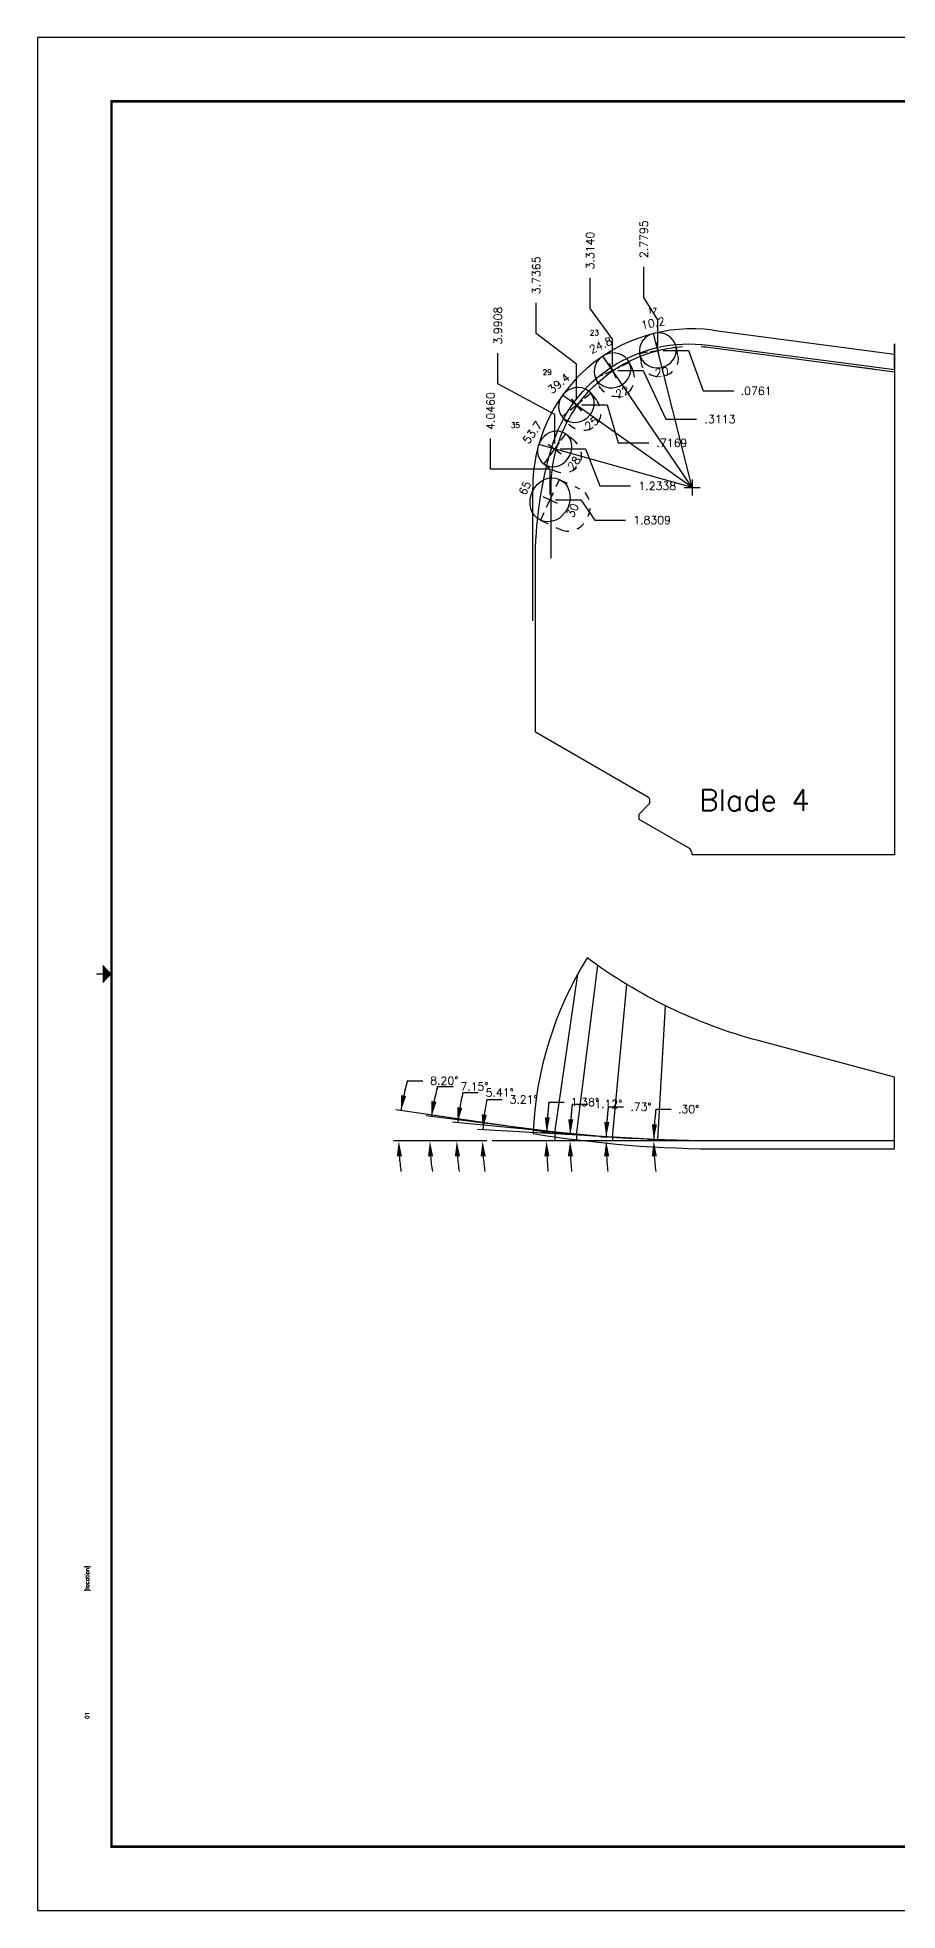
# Model space of a CAD drawing. Extents: x 72.5 to 140.5, y -17.7 to 26.
# Drawn here: x 106.5 to 116.6, y 3.96 to 25.96 of the extents above; entities that cross this region are included whole.
import ezdxf
from ezdxf.enums import TextEntityAlignment as Align

# ---------------------------------------------------------------- set-up
doc = ezdxf.new("R2010")
doc.units = 0
doc.header["$MEASUREMENT"] = 0
doc.header["$PDMODE"] = 3
doc.linetypes.add('CENTER2', pattern=[1.125, 0.75, -0.125, 0.125, -0.125])
doc.linetypes.add('HIDDEN2', pattern=[0.1875, 0.125, -0.0625])
doc.layers.get('0').update_dxf_attribs({"linetype": 'CONTINUOUS'})
doc.layers.get('Defpoints').update_dxf_attribs({"color": 10, "linetype": 'CONTINUOUS'})
doc.layers.add('Blade4', color=7, linetype='CONTINUOUS', true_color=0x00cccc)
for name, color, linetype in [('CDG-38587R1', 7, 'CONTINUOUS'), ('CLine', 5, 'CENTER2'), ('Dims', 4, 'CONTINUOUS'), ('Title Block', 7, 'CONTINUOUS')]:
    doc.layers.add(name, color=color, linetype=linetype)
doc.styles.add('RomanD', font='romand.shx', dxfattribs={"width": 0.9})
doc.styles.add('RomanS', font='romans')
doc.dimstyles.get("Standard").update_dxf_attribs({"dimtxt": 0.094, "dimasz": 0.18, "dimexe": 0.0625, "dimexo": 0.0625, "dimgap": 0.09, "dimtad": 0, "dimtih": 1, "dimtoh": 1, "dimdec": 4, "dimzin": 4, "dimdsep": 46, "dimtxsty": 'RomanS', "dimcen": 0.09, "dimazin": 1, "dimtfac": 1, "dimtdec": 4, "dimtofl": 0, "dimtmove": 0, "dimatfit": 1, "dimfxl": 1, "dimtolj": 1, "dimtzin": 0, "dimarcsym": 0})

# ---------------------------------------------------------------- blocks, each defined once
blk = doc.blocks.new('CMark')
at = {"layer": 'CLine'}
for p, q in [((-0.094, 0), (0.094, 0)), ((0, 0.094), (0, -0.094))]:
    blk.add_line(p, q, dxfattribs=at)
blk = doc.blocks.new('1108@20')
for p, q in [((-0.124, 0), (-0.218, 0)), ((0.124, 0), (0.218, 0))]:
    blk.add_line(p, q)
at = {"color": 8, "linetype": 'HIDDEN2', "ltscale": 0.5}
blk.add_line((-0.218, 0), (-0.218, -0.108), dxfattribs=at)
at = {"color": 8, "linetype": 'HIDDEN2', "ltscale": 0.5, "flags": 128}
blk.add_lwpolyline([(0.218, 0), (0.218, -0.108)], dxfattribs=at)
at = {"extrusion": (0, 0, -1)}
blk.add_ellipse((0, 0), major_axis=(0.218, 0), ratio=0.939153, dxfattribs=at)
at = {"color": 8, "linetype": 'HIDDEN2', "ltscale": 0.5, "extrusion": (0, 0, -1)}
blk.add_ellipse((0, -0.108), major_axis=(0.218, 0), ratio=0.939153, start_param=0, end_param=3.141593, dxfattribs=at)
at = {"layer": 'CLine'}
blk.add_blockref('CMark', (0, 0), dxfattribs=at)
at = {"style": 'RomanS'}
blk.add_text('20', height=0.094, dxfattribs=at).set_placement((0, -0.258), align=Align.MIDDLE_CENTER)
blk.add_attdef('ANG', text='', height=0.094, dxfattribs=at).set_placement((0, 0.251), align=Align.BOTTOM_CENTER)
blk = doc.blocks.new('1108@22')
for p, q in [((-0.124, 0), (-0.218, 0)), ((0.124, 0), (0.218, 0))]:
    blk.add_line(p, q)
at = {"color": 8, "linetype": 'HIDDEN2', "ltscale": 0.5, "flags": 128}
for points in [[(-0.218, 0), (-0.218, -0.082)], [(0.218, 0), (0.218, -0.082)]]:
    blk.add_lwpolyline(points, dxfattribs=at)
at = {"extrusion": (0, 0, -1)}
blk.add_ellipse((0, 0), major_axis=(0.218, 0), ratio=0.92729, dxfattribs=at)
at = {"color": 8, "linetype": 'HIDDEN2', "ltscale": 0.5, "extrusion": (0, 0, -1)}
blk.add_ellipse((0, -0.082), major_axis=(0, -0.238), ratio=0.914141, start_param=-1.570796, end_param=1.570796, dxfattribs=at)
at = {"layer": 'CLine'}
blk.add_blockref('CMark', (0, 0), dxfattribs=at)
at = {"style": 'RomanS'}
blk.add_text('22', height=0.094, dxfattribs=at).set_placement((0, -0.281), align=Align.MIDDLE_CENTER)
blk.add_attdef('ANG', text='', height=0.094, dxfattribs=at).set_placement((0, 0.251), align=Align.BOTTOM_CENTER)
blk = doc.blocks.new('1108@25')
for p, q in [((-0.124, 0), (-0.218, 0)), ((0.124, 0), (0.218, 0))]:
    blk.add_line(p, q)
at = {"color": 8, "linetype": 'HIDDEN2', "ltscale": 0.5, "flags": 128}
for points in [[(-0.218, 0), (-0.218, -0.082)], [(0.218, 0), (0.218, -0.082)]]:
    blk.add_lwpolyline(points, dxfattribs=at)
at = {"extrusion": (0, 0, -1)}
blk.add_ellipse((0, 0), major_axis=(0.218, 0), ratio=0.906274, dxfattribs=at)
at = {"color": 8, "linetype": 'HIDDEN2', "ltscale": 0.5, "extrusion": (0, 0, -1)}
blk.add_ellipse((0, -0.082), major_axis=(0, -0.249), ratio=0.875339, start_param=-1.570796, end_param=1.570796, dxfattribs=at)
at = {"layer": 'CLine'}
blk.add_blockref('CMark', (0, 0), dxfattribs=at)
at = {"style": 'RomanS'}
blk.add_text('25', height=0.094, dxfattribs=at).set_placement((0, -0.281), align=Align.MIDDLE_CENTER)
blk.add_attdef('ANG', text='', height=0.094, dxfattribs=at).set_placement((0, 0.251), align=Align.BOTTOM_CENTER)
blk = doc.blocks.new('1108@28')
for p, q in [((-0.124, 0), (-0.218, 0)), ((0.124, 0), (0.218, 0))]:
    blk.add_line(p, q)
at = {"color": 8, "linetype": 'HIDDEN2', "ltscale": 0.5, "flags": 128}
for points in [[(-0.218, 0), (-0.218, -0.082)], [(0.218, 0), (0.218, -0.082)]]:
    blk.add_lwpolyline(points, dxfattribs=at)
at = {"extrusion": (0, 0, -1)}
blk.add_ellipse((0, 0), major_axis=(0.218, 0), ratio=0.883049, dxfattribs=at)
at = {"color": 8, "linetype": 'HIDDEN2', "ltscale": 0.5, "extrusion": (0, 0, -1)}
blk.add_ellipse((0, -0.082), major_axis=(0, -0.258), ratio=0.842638, start_param=-1.570796, end_param=1.570796, dxfattribs=at)
at = {"layer": 'CLine'}
blk.add_blockref('CMark', (0, 0), dxfattribs=at)
at = {"style": 'RomanS'}
blk.add_text('28', height=0.094, dxfattribs=at).set_placement((0, -0.281), align=Align.MIDDLE_CENTER)
blk.add_attdef('ANG', text='', height=0.094, dxfattribs=at).set_placement((0, 0.251), align=Align.BOTTOM_CENTER)
blk = doc.blocks.new('*D175')
at = {"layer": 'Defpoints', "color": 0, "transparency": 16777216}
for p in [(113.617, 23.264), (113.782, 22.281), (116.562, 22.358)]:
    blk.add_point(p, dxfattribs=at)
at = {"layer": 'Dims', "color": 0, "lineweight": -2, "transparency": 16777216}
for p, q in [((113.617, 22.904), (113.617, 23.264)), ((113.782, 22.641), (113.617, 22.904)), ((113.782, 22.344), (113.782, 22.641))]:
    blk.add_line(p, q, dxfattribs=at)
at = {"layer": 'Dims', "color": 0, "transparency": 16777216, "insert": (113.617, 23.587), "char_height": 0.094, "attachment_point": 5, "rotation": 90, "style": 'RomanS'}
blk.add_mtext('\\A1;2.7795', dxfattribs=at)
blk = doc.blocks.new('*D176')
at = {"layer": 'Defpoints', "color": 0, "transparency": 16777216}
for p in [(112.986, 23.132), (116.562, 22.358), (113.248, 22.046)]:
    blk.add_point(p, dxfattribs=at)
at = {"layer": 'Dims', "color": 0, "lineweight": -2, "transparency": 16777216}
for p, q in [((112.986, 22.772), (112.986, 23.132)), ((113.248, 22.412), (112.986, 22.772)), ((113.248, 22.109), (113.248, 22.412))]:
    blk.add_line(p, q, dxfattribs=at)
at = {"layer": 'Dims', "color": 0, "transparency": 16777216, "insert": (112.986, 23.454), "char_height": 0.094, "attachment_point": 5, "rotation": 90, "style": 'RomanS'}
blk.add_mtext('\\A1;3.3140', dxfattribs=at)
blk = doc.blocks.new('*D177')
at = {"layer": 'Defpoints', "color": 0, "transparency": 16777216}
for p in [(112.354, 22.84), (116.562, 22.358), (112.825, 21.641)]:
    blk.add_point(p, dxfattribs=at)
at = {"layer": 'Dims', "color": 0, "lineweight": -2, "transparency": 16777216}
for p, q in [((112.354, 22.48), (112.354, 22.84)), ((112.825, 22.12), (112.354, 22.48)), ((112.825, 21.703), (112.825, 22.12))]:
    blk.add_line(p, q, dxfattribs=at)
at = {"layer": 'Dims', "color": 0, "transparency": 16777216, "insert": (112.354, 23.163), "char_height": 0.094, "attachment_point": 5, "rotation": 90, "style": 'RomanS'}
blk.add_mtext('\\A1;3.7365', dxfattribs=at)
blk = doc.blocks.new('*D178')
at = {"layer": 'Defpoints', "color": 0, "transparency": 16777216}
for p in [(111.903, 22.25), (116.562, 22.358), (112.571, 21.124)]:
    blk.add_point(p, dxfattribs=at)
at = {"layer": 'Dims', "color": 0, "lineweight": -2, "transparency": 16777216}
for p, q in [((111.903, 21.89), (111.903, 22.25)), ((112.571, 21.53), (111.903, 21.89)), ((112.571, 21.186), (112.571, 21.53))]:
    blk.add_line(p, q, dxfattribs=at)
at = {"layer": 'Dims', "color": 0, "transparency": 16777216, "insert": (111.903, 22.573), "char_height": 0.094, "attachment_point": 5, "rotation": 90, "style": 'RomanS'}
blk.add_mtext('\\A1;3.9908', dxfattribs=at)
blk = doc.blocks.new('*D179')
at = {"layer": 'Defpoints', "color": 0, "transparency": 16777216}
for p in [(113.782, 22.281), (116.562, 22.358), (114.674, 21.806)]:
    blk.add_point(p, dxfattribs=at)
at = {"layer": 'Dims', "color": 0, "lineweight": -2, "transparency": 16777216}
for p, q in [((113.845, 22.281), (114.142, 22.281)), ((114.142, 22.281), (114.314, 21.806)), ((114.314, 21.806), (114.674, 21.806))]:
    blk.add_line(p, q, dxfattribs=at)
at = {"layer": 'Dims', "color": 0, "transparency": 16777216, "insert": (114.936, 21.806), "char_height": 0.094, "attachment_point": 5, "style": 'RomanS'}
blk.add_mtext('\\A1;.0761', dxfattribs=at)
blk = doc.blocks.new('*D180')
at = {"layer": 'Defpoints', "color": 0, "transparency": 16777216}
for p in [(116.562, 22.358), (113.248, 22.046), (114.236, 21.473)]:
    blk.add_point(p, dxfattribs=at)
at = {"layer": 'Dims', "color": 0, "lineweight": -2, "transparency": 16777216}
for p, q in [((113.31, 22.046), (113.608, 22.046)), ((113.608, 22.046), (113.876, 21.473)), ((113.876, 21.473), (114.236, 21.473))]:
    blk.add_line(p, q, dxfattribs=at)
at = {"layer": 'Dims', "color": 0, "transparency": 16777216, "insert": (114.512, 21.473), "char_height": 0.094, "attachment_point": 5, "style": 'RomanS'}
blk.add_mtext('\\A1;.3113', dxfattribs=at)
blk = doc.blocks.new('*D181')
at = {"layer": 'Defpoints', "color": 0, "transparency": 16777216}
for p in [(116.562, 22.358), (112.825, 21.641), (113.674, 21.195)]:
    blk.add_point(p, dxfattribs=at)
at = {"layer": 'Dims', "color": 0, "lineweight": -2, "transparency": 16777216}
for p, q in [((112.888, 21.641), (113.185, 21.641)), ((113.185, 21.641), (113.314, 21.195)), ((113.314, 21.195), (113.674, 21.195))]:
    blk.add_line(p, q, dxfattribs=at)
at = {"layer": 'Dims', "color": 0, "transparency": 16777216, "insert": (113.947, 21.195), "char_height": 0.094, "attachment_point": 5, "style": 'RomanS'}
blk.add_mtext('\\A1;.7169', dxfattribs=at)
blk = doc.blocks.new('*D182')
at = {"layer": 'Defpoints', "color": 0, "transparency": 16777216}
for p in [(116.562, 22.358), (112.571, 21.124), (113.459, 20.689)]:
    blk.add_point(p, dxfattribs=at)
at = {"layer": 'Dims', "color": 0, "lineweight": -2, "transparency": 16777216}
for p, q in [((112.633, 21.124), (112.931, 21.124)), ((112.931, 21.124), (113.099, 20.689)), ((113.099, 20.689), (113.459, 20.689))]:
    blk.add_line(p, q, dxfattribs=at)
at = {"layer": 'Dims', "color": 0, "transparency": 16777216, "insert": (113.775, 20.689), "char_height": 0.094, "attachment_point": 5, "style": 'RomanS'}
blk.add_mtext('\\A1;1.2338', dxfattribs=at)
blk = doc.blocks.new('*D223')
at = {"layer": 'Defpoints', "color": 0, "transparency": 16777216}
for p in [(113.734, 13.001), (113.782, 13.01), (113.782, 12.996), (116.562, 12.996)]:
    blk.add_point(p, dxfattribs=at)
at = {"layer": 'Dims', "color": 0, "lineweight": -2, "transparency": 16777216}
for p, q in [((113.759, 13.37), (113.939, 13.37)), ((113.72, 13.011), (113.672, 13.011)), ((113.72, 12.996), (113.672, 12.996))]:
    blk.add_line(p, q, dxfattribs=at)
for start, end in [(172.3961, 179.6959), (172.3998, 176.0478), (183.6481, 187.2961)]:
    blk.add_arc((116.562, 12.996), 2.828, start, end, dxfattribs=at)
at = {"layer": 'Dims', "color": 0, "transparency": 16777216}
for points in [[(113.71, 12.815), (113.77, 12.817), (113.734, 12.996)], [(113.771, 13.189), (113.711, 13.192), (113.734, 13.011)]]:
    blk.add_solid(points, dxfattribs=at)
at = {"layer": 'Dims', "color": 0, "transparency": 16777216, "insert": (114.143, 13.37), "char_height": 0.094, "attachment_point": 5, "style": 'RomanS'}
blk.add_mtext('\\A1;.30°', dxfattribs=at)
blk = doc.blocks.new('*D224')
at = {"layer": 'Defpoints', "color": 0, "transparency": 16777216}
for p in [(113.175, 13.01), (113.248, 13.038), (113.248, 12.996), (116.562, 12.996)]:
    blk.add_point(p, dxfattribs=at)
at = {"layer": 'Dims', "color": 0, "lineweight": -2, "transparency": 16777216}
for p, q in [((113.199, 13.398), (113.379, 13.398)), ((113.185, 12.996), (113.112, 12.996)), ((113.185, 13.038), (113.113, 13.039))]:
    blk.add_line(p, q, dxfattribs=at)
for start, end in [(173.1816, 179.2749), (173.1837, 176.2293), (183.0456, 186.0912)]:
    blk.add_arc((116.562, 12.996), 3.387, start, end, dxfattribs=at)
at = {"layer": 'Dims', "color": 0, "transparency": 16777216}
for points in [[(113.212, 13.217), (113.152, 13.22), (113.175, 13.039)], [(113.15, 12.815), (113.21, 12.817), (113.175, 12.996)]]:
    blk.add_solid(points, dxfattribs=at)
at = {"layer": 'Dims', "color": 0, "transparency": 16777216, "insert": (113.583, 13.398), "char_height": 0.094, "attachment_point": 5, "style": 'RomanS'}
blk.add_mtext('\\A1;.73°', dxfattribs=at)
blk = doc.blocks.new('*D225')
at = {"layer": 'Defpoints', "color": 0, "transparency": 16777216}
for p in [(112.751, 13.021), (112.825, 12.996), (112.826, 13.069), (116.562, 12.996)]:
    blk.add_point(p, dxfattribs=at)
at = {"layer": 'Dims', "color": 0, "lineweight": -2, "transparency": 16777216}
for p, q in [((112.776, 13.43), (112.956, 13.43)), ((112.763, 12.996), (112.688, 12.996)), ((112.763, 13.07), (112.689, 13.072))]:
    blk.add_line(p, q, dxfattribs=at)
for start, end in [(173.4617, 178.8764), (173.4632, 176.1698), (182.7066, 185.4132)]:
    blk.add_arc((116.562, 12.996), 3.811, start, end, dxfattribs=at)
at = {"layer": 'Dims', "color": 0, "transparency": 16777216}
for points in [[(112.789, 13.249), (112.729, 13.252), (112.752, 13.07)], [(112.725, 12.815), (112.785, 12.816), (112.751, 12.996)]]:
    blk.add_solid(points, dxfattribs=at)
at = {"layer": 'Dims', "color": 0, "transparency": 16777216, "insert": (113.2, 13.43), "char_height": 0.094, "attachment_point": 5, "style": 'RomanS'}
blk.add_mtext('\\A1;1.12°', dxfattribs=at)
blk = doc.blocks.new('*D226')
at = {"layer": 'Defpoints', "color": 0, "transparency": 16777216}
for p in [(112.475, 13.029), (112.571, 12.996), (112.572, 13.092), (116.562, 12.996)]:
    blk.add_point(p, dxfattribs=at)
at = {"layer": 'Dims', "color": 0, "lineweight": -2, "transparency": 16777216}
for p, q in [((112.5, 13.453), (112.68, 13.453)), ((112.508, 12.996), (112.412, 12.996)), ((112.509, 13.093), (112.413, 13.096))]:
    blk.add_line(p, q, dxfattribs=at)
for start, end in [(173.5686, 178.617), (173.5698, 176.0934), (182.5236, 185.0472)]:
    blk.add_arc((116.562, 12.996), 4.087, start, end, dxfattribs=at)
at = {"layer": 'Dims', "color": 0, "transparency": 16777216}
for points in [[(112.514, 13.273), (112.454, 13.275), (112.476, 13.094)], [(112.448, 12.815), (112.508, 12.816), (112.474, 12.996)]]:
    blk.add_solid(points, dxfattribs=at)
at = {"layer": 'Dims', "color": 0, "transparency": 16777216, "insert": (112.925, 13.453), "char_height": 0.094, "attachment_point": 5, "style": 'RomanS'}
blk.add_mtext('\\A1;1.38°', dxfattribs=at)
blk = doc.blocks.new('*D227')
at = {"layer": 'Defpoints', "color": 0, "transparency": 16777216}
for p in [(111.723, 13.039), (111.836, 12.996), (113.751, 13.012), (113.813, 13.009), (114.562, 12.996)]:
    blk.add_point(p, dxfattribs=at)
at = {"layer": 'Dims', "color": 0, "lineweight": -2, "transparency": 16777216}
for p, q in [((111.774, 13.483), (111.954, 13.483)), ((111.774, 12.996), (111.66, 12.996)), ((113.688, 13.016), (111.664, 13.129))]:
    blk.add_line(p, q, dxfattribs=at)
for start, end in [(167.8979, 176.7884), (167.9046, 172.3465), (184.4419, 188.8839)]:
    blk.add_arc((114.045, 12.996), 2.322, start, end, dxfattribs=at)
at = {"layer": 'Dims', "color": 0, "transparency": 16777216}
for points in [[(111.773, 13.302), (111.713, 13.308), (111.726, 13.126)], [(111.7, 12.815), (111.76, 12.817), (111.723, 12.996)]]:
    blk.add_solid(points, dxfattribs=at)
at = {"layer": 'Dims', "color": 0, "transparency": 16777216, "insert": (112.205, 13.483), "char_height": 0.094, "attachment_point": 5, "style": 'RomanS'}
blk.add_mtext('\\A1;3.21°', dxfattribs=at)
blk = doc.blocks.new('*D228')
at = {"layer": 'Defpoints', "color": 0, "transparency": 16777216}
for p in [(111.422, 13.067), (111.836, 12.996), (113.217, 13.041), (113.279, 13.035), (114.562, 12.996)]:
    blk.add_point(p, dxfattribs=at)
at = {"layer": 'Dims', "color": 0, "lineweight": -2, "transparency": 16777216}
for p, q in [((111.493, 13.564), (111.673, 13.564)), ((113.154, 13.046), (111.368, 13.216)), ((111.774, 12.996), (111.358, 12.996))]:
    blk.add_line(p, q, dxfattribs=at)
for start, end in [(165.4904, 174.587), (165.4976, 170.0423), (184.5447, 189.0894)]:
    blk.add_arc((113.69, 12.996), 2.27, start, end, dxfattribs=at)
at = {"layer": 'Dims', "color": 0, "transparency": 16777216}
for points in [[(111.484, 13.384), (111.425, 13.392), (111.431, 13.21)], [(111.398, 12.815), (111.458, 12.817), (111.42, 12.996)]]:
    blk.add_solid(points, dxfattribs=at)
at = {"layer": 'Dims', "color": 0, "transparency": 16777216, "insert": (111.924, 13.564), "char_height": 0.094, "attachment_point": 5, "style": 'RomanS'}
blk.add_mtext('\\A1;5.41°', dxfattribs=at)
blk = doc.blocks.new('*D229')
at = {"layer": 'Defpoints', "color": 0, "transparency": 16777216}
for p in [(111.107, 13.092), (111.836, 12.996), (112.795, 13.073), (112.857, 13.065), (114.562, 12.996)]:
    blk.add_point(p, dxfattribs=at)
at = {"layer": 'Dims', "color": 0, "lineweight": -2, "transparency": 16777216}
for p, q in [((111.196, 13.635), (111.376, 13.635)), ((112.733, 13.081), (111.061, 13.29)), ((111.774, 12.996), (111.043, 12.996))]:
    blk.add_line(p, q, dxfattribs=at)
for start, end in [(163.8886, 172.8478), (163.8954, 168.3716), (184.4762, 188.9523)]:
    blk.add_arc((113.41, 12.996), 2.305, start, end, dxfattribs=at)
at = {"layer": 'Dims', "color": 0, "transparency": 16777216}
for points in [[(111.182, 13.455), (111.123, 13.465), (111.123, 13.283)], [(111.082, 12.815), (111.142, 12.817), (111.105, 12.996)]]:
    blk.add_solid(points, dxfattribs=at)
at = {"layer": 'Dims', "color": 0, "transparency": 16777216, "insert": (111.627, 13.635), "char_height": 0.094, "attachment_point": 5, "style": 'RomanS'}
blk.add_mtext('\\A1;7.15°', dxfattribs=at)
blk = doc.blocks.new('*D230')
at = {"layer": 'Defpoints', "color": 0, "transparency": 16777216}
for p in [(110.742, 13.115), (111.836, 12.996), (112.541, 13.096), (112.603, 13.088), (114.562, 12.996)]:
    blk.add_point(p, dxfattribs=at)
at = {"layer": 'Dims', "color": 0, "lineweight": -2, "transparency": 16777216}
for p, q in [((110.842, 13.704), (111.022, 13.704)), ((112.479, 13.105), (110.703, 13.361)), ((111.774, 12.996), (110.677, 12.996))]:
    blk.add_line(p, q, dxfattribs=at)
for start, end in [(163.5477, 171.8015), (163.5531, 167.6773), (184.1242, 188.2484)]:
    blk.add_arc((113.24, 12.996), 2.501, start, end, dxfattribs=at)
at = {"layer": 'Dims', "color": 0, "transparency": 16777216}
for points in [[(110.826, 13.524), (110.767, 13.535), (110.765, 13.352)], [(110.716, 12.815), (110.776, 12.817), (110.739, 12.996)]]:
    blk.add_solid(points, dxfattribs=at)
at = {"layer": 'Dims', "color": 0, "transparency": 16777216, "insert": (111.273, 13.704), "char_height": 0.094, "attachment_point": 5, "style": 'RomanS'}
blk.add_mtext('\\A1;8.20°', dxfattribs=at)
blk = doc.blocks.new('1313@30')
for p, q in [((-0.17, 0), (-0.265, 0)), ((0.171, 0), (0.264, 0))]:
    blk.add_line(p, q)
at = {"color": 8, "linetype": 'HIDDEN2', "ltscale": 0.5}
blk.add_line((-0.265, 0), (-0.265, -0.26), dxfattribs=at)
at = {"color": 8, "linetype": 'HIDDEN2', "ltscale": 0.5, "flags": 128}
blk.add_lwpolyline([(0.264, 0), (0.264, -0.26)], dxfattribs=at)
blk.add_ellipse((0, 0), major_axis=(0.264, 0), ratio=0.866025)
at = {"color": 8, "linetype": 'HIDDEN2', "ltscale": 0.5}
blk.add_ellipse((0, -0.26), major_axis=(0.264, 0), ratio=0.866025, start_param=3.141593, end_param=6.283185, dxfattribs=at)
blk.add_blockref('CMark', (0, 0))
at = {"style": 'RomanS'}
blk.add_text('30', height=0.094, dxfattribs=at).set_placement((0, -0.292), align=Align.MIDDLE_CENTER)
blk.add_attdef('ANG', text='', height=0.094, dxfattribs=at).set_placement((0, 0.251), align=Align.BOTTOM_CENTER)
blk = doc.blocks.new('*D254')
at = {"layer": 'Defpoints', "color": 0, "transparency": 16777216}
for p in [(116.562, 22.358), (111.817, 21.246), (112.516, 20.527)]:
    blk.add_point(p, dxfattribs=at)
at = {"layer": 'Dims', "color": 0, "lineweight": -2, "transparency": 16777216}
for p, q in [((111.817, 20.886), (111.817, 21.246)), ((112.516, 20.887), (111.817, 20.886)), ((112.516, 20.589), (112.516, 20.887))]:
    blk.add_line(p, q, dxfattribs=at)
at = {"layer": 'Dims', "color": 0, "transparency": 16777216, "insert": (111.817, 21.569), "char_height": 0.094, "attachment_point": 5, "rotation": 90, "style": 'RomanS'}
blk.add_mtext('\\A1;4.0460', dxfattribs=at)
blk = doc.blocks.new('*D255')
at = {"layer": 'Defpoints', "color": 0, "transparency": 16777216}
for p in [(116.562, 22.358), (112.516, 20.527), (113.401, 20.288)]:
    blk.add_point(p, dxfattribs=at)
at = {"layer": 'Dims', "color": 0, "lineweight": -2, "transparency": 16777216}
for p, q in [((112.578, 20.527), (112.876, 20.527)), ((112.876, 20.527), (113.041, 20.288)), ((113.041, 20.288), (113.401, 20.288))]:
    blk.add_line(p, q, dxfattribs=at)
at = {"layer": 'Dims', "color": 0, "transparency": 16777216, "insert": (113.714, 20.288), "char_height": 0.094, "attachment_point": 5, "style": 'RomanS'}
blk.add_mtext('\\A1;1.8309', dxfattribs=at)
blk = doc.blocks.new('COT_Dblock')
at = {"layer": 'Defpoints'}
blk.add_point((0.188, 0.188), dxfattribs=at)
at = {"layer": 'Title Block', "color": 8}
blk.add_lwpolyline([(0, 0), (34, 0), (34, 22), (0, 22)], close=True, dxfattribs=at)
at = {"layer": 'Title Block', "const_width": 0.03}
blk.add_lwpolyline([(33.13, 21.25), (0.87, 21.25), (0.87, 0.75), (33.13, 0.75)], close=True, dxfattribs=at)
at = {"layer": 'Title Block', "const_width": 0.015}
blk.add_lwpolyline([(0.69, 11), (0.765, 11)], dxfattribs=at)
at = {"layer": 'Title Block'}
blk.add_solid([(0.765, 10.887), (0.765, 11.113), (0.87, 11)], dxfattribs=at)
at = {"layer": 'Title Block', "color": 1, "style": 'RomanS', "flags": 8}
for tag, p in [('FNAME', (0.62, 3.75)), ('REVDATE', (0.62, 2.25)), ('USER', (0.62, 0.75))]:
    blk.add_attdef(tag, text='', height=0.047, rotation=90, dxfattribs=at).set_placement(p, align=Align.BOTTOM_LEFT)
at = {"layer": 'Title Block', "color": 3, "style": 'RomanS', "flags": 8}
blk.add_attdef('DRAWN', text='', height=0.11, dxfattribs=at).set_placement((28.7, 1.984), align=Align.MIDDLE_CENTER)
for tag, p in [('DDATE', (28.356, 1.672)), ('CHECK', (28.356, 1.406)), ('MATRL', (28.356, 1.149)), ('PDATE', (28.356, 0.883)), ('SCALE', (29.896, 0.855)), ('SHEET', (32.005, 0.855))]:
    blk.add_attdef(tag, text='', height=0.094, dxfattribs=at).set_placement(p, align=Align.MIDDLE_LEFT)
at = {"layer": 'Title Block', "color": 3, "style": 'RomanD', "width": 0.9, "flags": 8}
for tag, height, p in [('TITL1', 0.125, (31.337, 1.684)), ('TITL2', 0.094, (31.337, 1.514)), ('TITL3', 0.094, (31.337, 1.374))]:
    blk.add_attdef(tag, text='', height=height, dxfattribs=at).set_placement(p, align=Align.MIDDLE_CENTER)
at = {"layer": 'Title Block', "color": 3, "style": 'RomanS', "flags": 8}
for tag, p in [('FSCM#', (30.337, 1.121)), ('DWG#', (31.81, 1.121)), ('REV#', (32.97, 1.121))]:
    blk.add_attdef(tag, text='', height=0.094, dxfattribs=at).set_placement(p, align=Align.TOP_CENTER)

msp = doc.modelspace()

# ---------------------------------------------------------------- linework, layer by layer
for p, q in [((114.18653, 20.67004), (113.73225, 22.47976)), ((114.42562, 22.51853), (116.56153, 22.23734)), ((116.56153, 22.05943), (116.56153, 22.35754)), ((114.18653, 20.67004), (113.13358, 22.2133)), ((114.18653, 20.67004), (112.66312, 21.75602)), ((114.18653, 20.67004), (112.38296, 21.17644)), ((112.31153, 19.10341), (112.31153, 20.66453)), ((112.82574, 13.06892), (113.0752, 15.05696)), ((112.57187, 13.09198), (112.84027, 14.95488)), ((113.2478, 13.03759), (113.41791, 14.83289)), ((113.78206, 13.01041), (113.87041, 14.58492)), ((112.6028, 13.08752), (112.54094, 13.09643)), ((112.85675, 13.06503), (112.79473, 13.07282)), ((113.27891, 13.03465), (113.21669, 13.04054)), ((113.75086, 13.01216), (113.81326, 13.00866))]:
    msp.add_line(p, q)
at = {"color": 5}
msp.add_line((114.56153, 12.99566), (111.83631, 12.99566), dxfattribs=at)
at = {"color": 1}
msp.add_line((116.56153, 12.99566), (114.56153, 12.99566), dxfattribs=at)
at = {"color": 1, "flags": 128}
for points in [[(113.50638, 22.18376, -0.08840398), (114.07113, 22.32553)], [(114.28881, 22.32639, -0.01730887), (114.40314, 22.31535), (116.56153, 22.03119)], [(113.02513, 21.8554, -0.08845416), (113.50638, 22.18376)], [(112.68814, 21.38333, -0.08773015), (113.0236, 21.85391)], [(112.53585, 20.84094, -0.08549005), (112.68814, 21.38333)], [(112.52703, 19.84279), (112.52703, 20.67004, -0.02433535), (112.53488, 20.8313, -0.02433535)], [(114.56153, 12.99566, -0.02730264), (112.31704, 13.11831, -2.14279279)]]:
    msp.add_lwpolyline(points, format="xyb", dxfattribs=at)
msp.add_lwpolyline([(115.75675, 22.13714), (116.3129, 22.06392)], dxfattribs=at)
at = {"flags": 128}
msp.add_lwpolyline([(116.56153, 12.90191), (116.56153, 12.99566), (116.56153, 13.74566), (114.96153, 14.17438, -0.09456838), (112.95224, 15.1459, 0.1290996), (112.3154, 13.08326, 0.04030534), (114.56153, 12.90191)], format="xyb", close=True, dxfattribs=at)
for centre, radius, start in [((114.18153, 20.66453), 1.87, 82.5), ((116.56153, 12.99566), 3.99082, 178.616995), ((116.56153, 12.99566), 3.73651, 178.876433), ((116.56153, 12.99566), 3.314, 179.27492), ((116.56153, 12.99566), 2.77951, 179.695871)]:
    msp.add_arc(centre, radius, start, 180)
at = {"layer": 'CDG-38587R1', "color": 7, "linetype": 'Continuous', "flags": 128}
msp.add_lwpolyline([(116.56153, 22.35754), (116.56153, 16.35754), (114.24653, 16.35754), (114.18653, 16.35754, 0.26794919), (114.13966, 16.43873), (113.56153, 16.77251), (113.56153, 16.83501), (113.67738, 16.95086, 0.19891237), (113.68653, 16.97296), (113.68653, 17.00447, 0.26794919), (113.67091, 17.03154), (112.34278, 17.79833), (112.34278, 19.79833, -0.07133291), (112.53578, 21.14425, -0.36980878), (114.37554, 22.34311), (116.56153, 22.05532)], format="xyb", dxfattribs=at)

# ---------------------------------------------------------------- block references
ref = msp.add_blockref('COT_Dblock', (106.49537, 3.9569))
ref.add_attrib('REVDATE', '01', dxfattribs={"layer": 'Title Block', "color": 1, "height": 0.047, "rotation": 90, "style": 'RomanS', "flags": 8}).set_placement((107.11537, 6.2069), align=Align.BOTTOM_LEFT)
ref.add_attrib('FNAME', '{location}', dxfattribs={"layer": 'Title Block', "color": 1, "height": 0.047, "rotation": 90, "style": 'RomanS', "flags": 8}).set_placement((107.11537, 7.7069), align=Align.BOTTOM_LEFT)
msp.add_blockref('CMark', (114.18653, 20.67004))
at = {"layer": 'Blade4'}
for name, p, rotation, values in [('1108@20', (113.78202, 22.28147), 10.20000000000001, {'ANG': '10.2'}), ('1108@22', (113.24753, 22.04629), 24.8, {'ANG': '24.8'}), ('1108@25', (112.82502, 21.64067), 39.4, {'ANG': '39.4'}), ('1108@28', (112.57071, 21.12372), 53.7, {'ANG': '53.7'}), ('1313@30', (112.51551, 20.52661), 65, {'ANG': '65'})]:
    msp.add_blockref(name, p, dxfattribs=dict(at, rotation=rotation)).add_auto_attribs(values)

# ---------------------------------------------------------------- texts
at = {"style": 'RomanS'}
msp.add_text('Blade 4', height=0.25, dxfattribs=at).set_placement((114.26832, 16.87476))
at = {"layer": 'Blade4', "style": 'RomanS'}
for s, p in [('17', (113.6638, 22.71479)), ('23', (112.9832, 22.45735)), ('29', (112.42945, 21.994)), ('35', (112.05496, 21.37108))]:
    msp.add_text(s, height=0.0625, dxfattribs=at).set_placement(p)

# ---------------------------------------------------------------- dimensions: what is measured, and where the dimension line sits
at = {"layer": 'Dims'}
for feature_location, offset, dtype, origin, picture, middle in [((113.78202, 22.28147), (-0.16488, 0.98277), 1, (116.56153, 22.35754), '*D175', (113.61714, 23.58701)), ((113.24753, 22.04629), (-0.26122, 1.08537), 1, (116.56153, 22.35754), '*D176', (112.98631, 23.45442)), ((112.82502, 21.64067), (-0.47062, 1.19951), 1, (116.56153, 22.35754), '*D177', (112.3544, 23.16295)), ((112.57071, 21.12372), (-0.66767, 1.12657), 1, (116.56153, 22.35754), '*D178', (111.90304, 22.57305)), ((112.51551, 20.52661), (-0.6985, 0.71983), 1, (116.56153, 22.35754), '*D254', (111.81701, 21.56921)), ((112.51551, 20.52661), (0.88504, -0.23852), 0, (116.56153, 22.35754), '*D255', (113.71436, 20.28809)), ((112.57071, 21.12372), (0.8878, -0.43492), 0, (116.56153, 22.35754), '*D182', (113.77455, 20.6888)), ((112.82502, 21.64067), (0.84875, -0.44525), 0, (116.56153, 22.35754), '*D181', (113.94729, 21.19542)), ((113.247532, 22.046287), (0.988703, -0.57327), 0, (116.561532, 22.357544), '*D180', (114.511997, 21.473017)), ((113.78202, 22.28147), (0.89169, -0.47534), 0, (116.56153, 22.35754), '*D179', (114.93604, 21.80613))]:
    dim = msp.add_ordinate_dim(feature_location=feature_location, offset=offset, dtype=dtype, origin=origin, dimstyle='Standard', dxfattribs=at)
    dim.commit()
    dim.dimension.update_dxf_attribs({"geometry": picture, "text_midpoint": middle})
for base, line1, line2, picture, middle in [((110.74207, 13.11491), ((114.56153, 12.99566), (111.83631, 12.99566)), ((112.6028, 13.08752), (112.54094, 13.09643)), '*D230', (111.27278, 13.70403)), ((111.107009, 13.091524), ((114.561532, 12.995656), (111.836311, 12.995656)), ((112.856747, 13.065034), (112.794733, 13.072815)), '*D229', (111.626673, 13.635201)), ((111.42162, 13.06713), ((113.27891, 13.03465), (113.21669, 13.04054)), ((114.56153, 12.99566), (111.83631, 12.99566)), '*D228', (111.92404, 13.56436)), ((111.72303, 13.03905), ((114.56153, 12.99566), (111.83631, 12.99566)), ((113.75086, 13.01216), (113.81326, 13.00866)), '*D227', (112.20538, 13.48255))]:
    dim = msp.add_angular_dim_2l(base=base, line1=line1, line2=line2, dimstyle='Standard', dxfattribs=at)
    dim.commit()
    dim.dimension.update_dxf_attribs({"geometry": picture, "text_midpoint": middle})
for base, center, p1, p2, picture, middle in [((112.47461, 13.02854), (116.56153, 12.99566), (112.57187, 13.09198), (112.57071, 12.99566), '*D226', (112.92463, 13.45346)), ((112.75085, 13.02057), (116.56153, 12.99566), (112.82574, 13.06892), (112.82502, 12.99566), '*D225', (113.19999, 13.42958)), ((113.174872, 13.009943), (116.561532, 12.995656), (113.247797, 13.037594), (113.247532, 12.995656), '*D224', (113.582938, 13.397734)), ((113.73401, 13.00066), (116.56153, 12.99566), (113.78206, 13.01041), (113.78202, 12.99566), '*D223', (114.14301, 13.36981))]:
    dim = msp.add_angular_dim_3p(base=base, center=center, p1=p1, p2=p2, dimstyle='Standard', dxfattribs=at)
    dim.commit()
    dim.dimension.update_dxf_attribs({"geometry": picture, "text_midpoint": middle})

doc.saveas('drawing.dxf')
